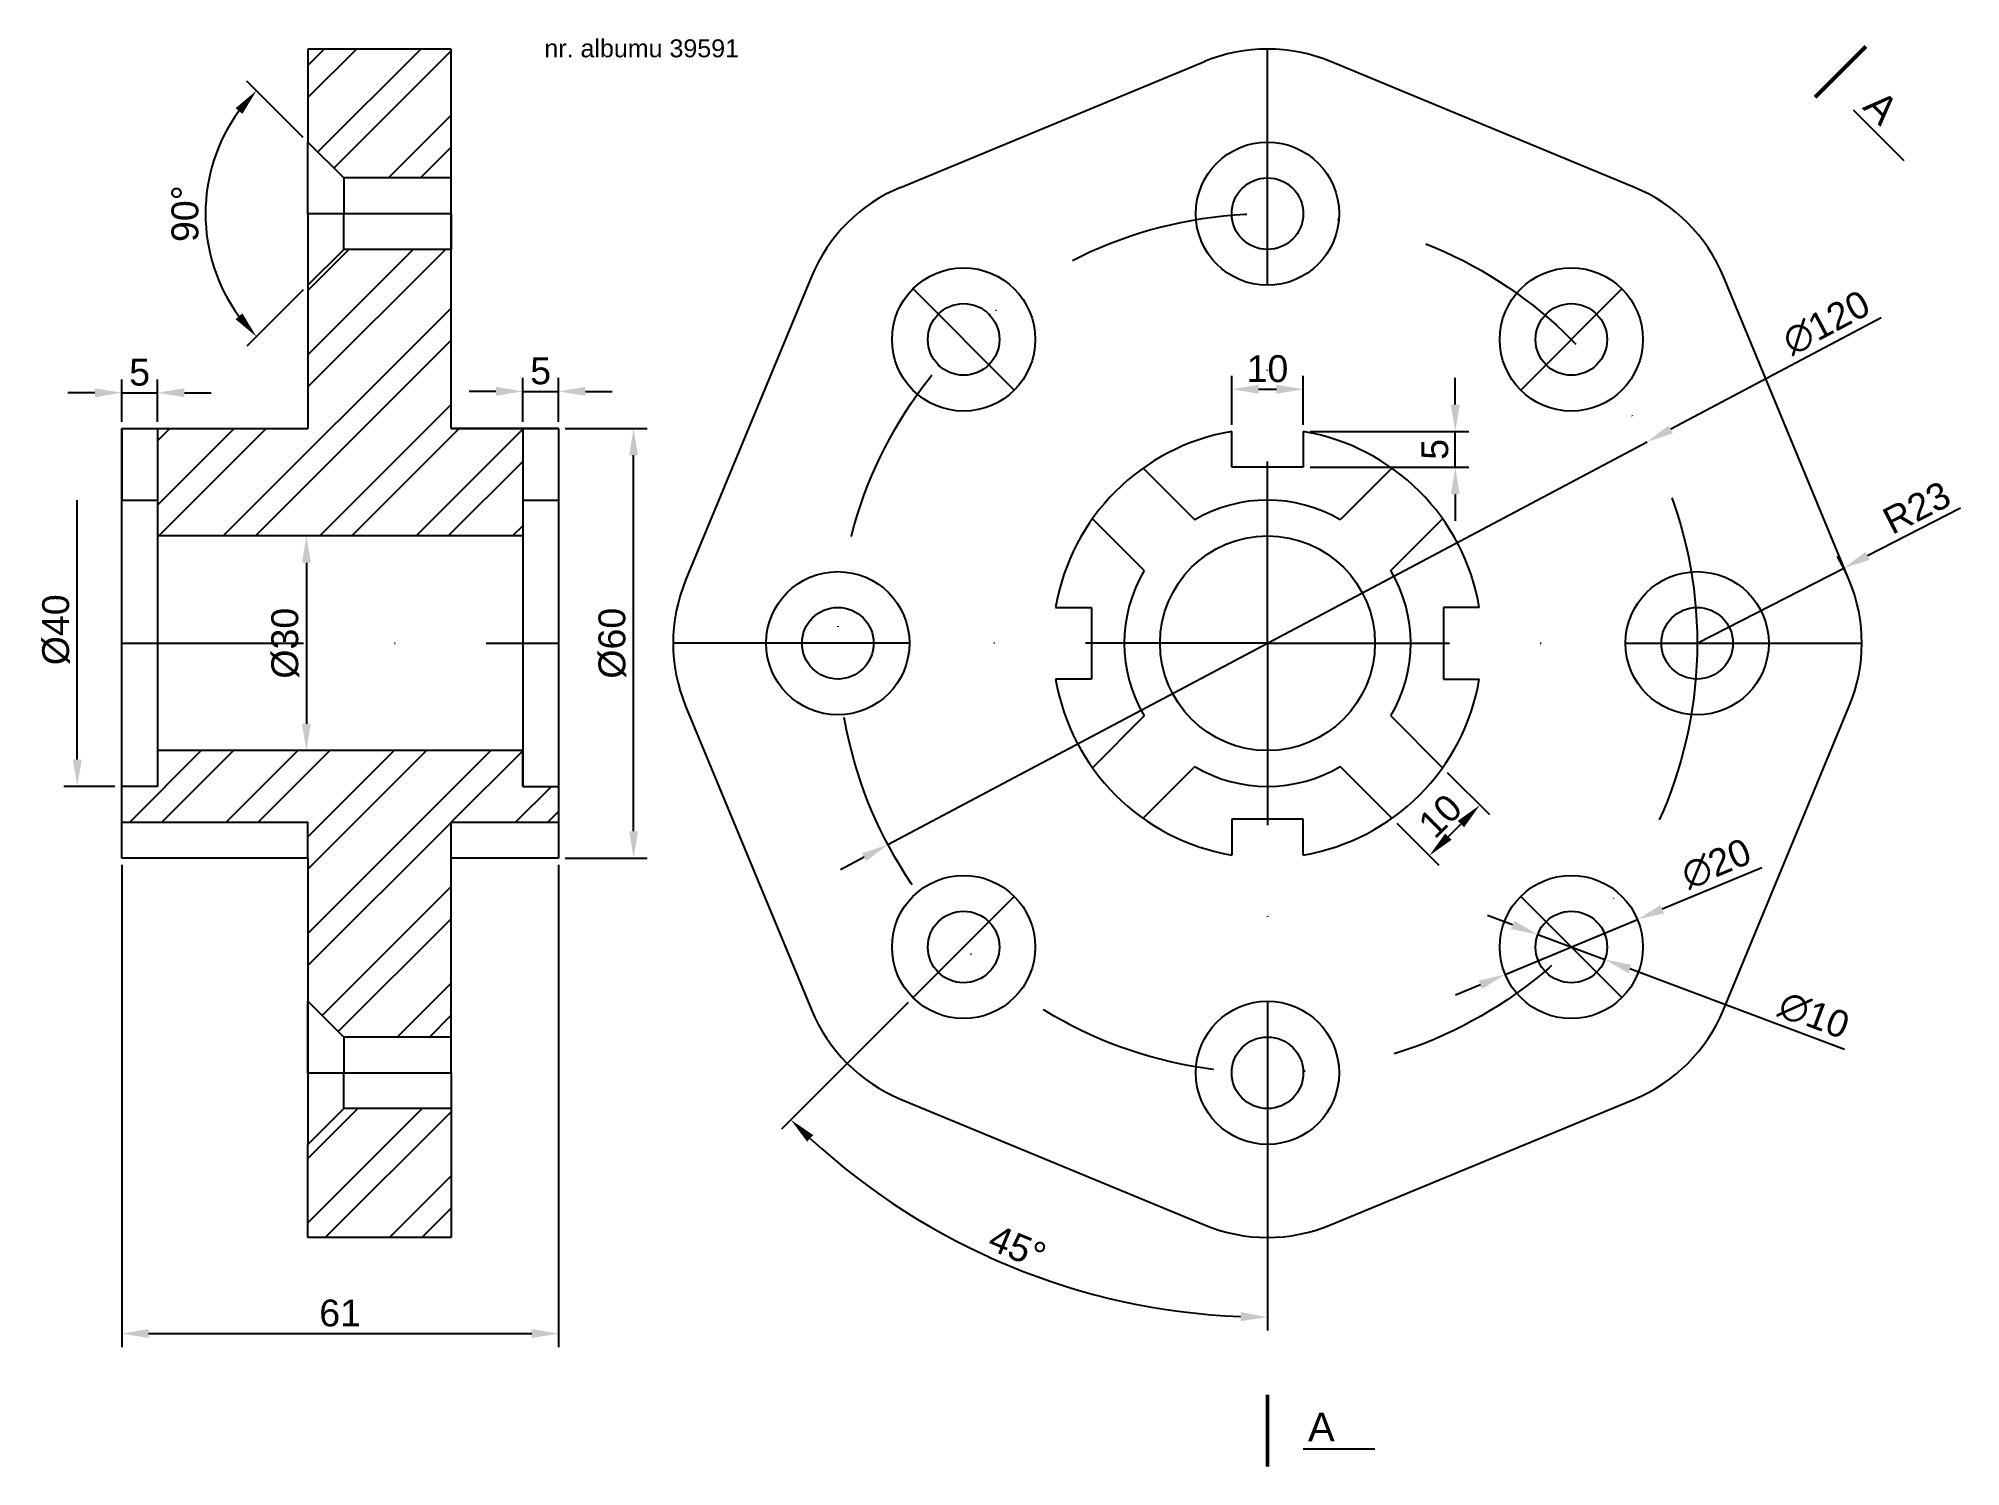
# Model space of a CAD drawing. Header units: millimetres. Extents: x 8 to 277, y 5 to 204.
import ezdxf

# ---------------------------------------------------------------- set-up
doc = ezdxf.new("R2010")
doc.units = ezdxf.units.MM
doc.linetypes.add('KRESKAKROPKAX2', pattern=[50.8, 25.4, -12.7, 0, -12.7])
doc.layers.add('symetria', color=90, linetype='KRESKAKROPKAX2')
doc.layers.add('wymiar', color=10, linetype='Continuous')
doc.styles.get("Standard").update_dxf_attribs({"font": 'arial.ttf'})
doc.dimstyles.new('ISO-25', dxfattribs={"dimscale": 1.5, "dimtxt": 2.5, "dimasz": 2.5, "dimexe": 1.25, "dimexo": 0.625, "dimtad": 1, "dimtxsty": 'Standard', "dimcen": 2.5, "dimadec": 0, "dimazin": 0, "dimtfac": 1, "dimtmove": 0, "dimatfit": 3, "dimfxl": 1, "dimarcsym": 0})
pattern_1 = [(45, (-6e-14, 20), (-6.7352, 6.7352), []), (45, (4.49, 20), (-6.7352, 6.7352), [])]

# ---------------------------------------------------------------- blocks, each defined once
blk = doc.blocks.new('*D2')
at = {"layer": 'Defpoints', "color": 0, "transparency": 16777216}
for p in [(25, 154.99), (20, 150), (25, 150)]:
    blk.add_point(p, dxfattribs=at)
at = {"layer": 'wymiar', "color": 0, "lineweight": -2, "transparency": 16777216}
for p, q in [((20, 150.94), (20, 156.86)), ((25, 150.94), (25, 156.86)), ((16.25, 154.99), (12.5, 154.99)), ((20, 154.99), (25, 154.99)), ((28.75, 154.99), (32.5, 154.99))]:
    blk.add_line(p, q, dxfattribs=at)
at = {"layer": 'wymiar', "color": 0, "transparency": 16777216}
for points in [[(16.25, 155.61), (16.25, 154.36), (20, 154.99)], [(28.75, 155.61), (28.75, 154.36), (25, 154.99)]]:
    blk.add_solid(points, dxfattribs=at)
at = {"layer": 'wymiar', "color": 0, "transparency": 16777216, "insert": (22.5, 157.83), "char_height": 3.75, "attachment_point": 5}
blk.add_mtext('5', dxfattribs=at)
blk = doc.blocks.new('*D3')
at = {"layer": 'Defpoints', "color": 0, "transparency": 16777216}
for p in [(81, 155.18), (76, 150), (81, 150)]:
    blk.add_point(p, dxfattribs=at)
at = {"layer": 'wymiar', "color": 0, "lineweight": -2, "transparency": 16777216}
for p, q in [((76, 150.94), (76, 157.06)), ((81, 150.94), (81, 157.06)), ((72.25, 155.18), (68.5, 155.18)), ((76, 155.18), (81, 155.18)), ((84.75, 155.18), (88.5, 155.18))]:
    blk.add_line(p, q, dxfattribs=at)
at = {"layer": 'wymiar', "color": 0, "transparency": 16777216}
for points in [[(72.25, 155.81), (72.25, 154.56), (76, 155.18)], [(84.75, 155.81), (84.75, 154.56), (81, 155.18)]]:
    blk.add_solid(points, dxfattribs=at)
at = {"layer": 'wymiar', "color": 0, "transparency": 16777216, "insert": (78.5, 158.02), "char_height": 3.75, "attachment_point": 5}
blk.add_mtext('5', dxfattribs=at)
blk = doc.blocks.new('*D4')
at = {"layer": 'Defpoints', "color": 0, "transparency": 16777216}
for p in [(81, 150), (91.48, 150), (81, 90)]:
    blk.add_point(p, dxfattribs=at)
at = {"layer": 'wymiar', "color": 0, "lineweight": -2, "transparency": 16777216}
for p, q in [((81.94, 150), (93.36, 150)), ((91.48, 93.75), (91.48, 146.25)), ((81.94, 90), (93.36, 90))]:
    blk.add_line(p, q, dxfattribs=at)
at = {"layer": 'wymiar', "color": 0, "transparency": 16777216}
for points in [[(90.86, 146.25), (92.11, 146.25), (91.48, 150)], [(90.86, 93.75), (92.11, 93.75), (91.48, 90)]]:
    blk.add_solid(points, dxfattribs=at)
at = {"layer": 'wymiar', "color": 0, "transparency": 16777216, "insert": (88.52, 120), "char_height": 3.75, "attachment_point": 5, "rotation": 90}
blk.add_mtext('%%c60', dxfattribs=at)
blk = doc.blocks.new('*D5')
at = {"layer": 'Defpoints', "color": 0, "transparency": 16777216}
for p in [(50.5, 135), (45.79, 105), (50.5, 105)]:
    blk.add_point(p, dxfattribs=at)
at = {"layer": 'wymiar', "color": 0, "lineweight": -2, "transparency": 16777216}
for p, q in [((49.56, 135), (43.92, 135)), ((45.79, 131.25), (45.79, 108.75)), ((49.56, 105), (43.92, 105))]:
    blk.add_line(p, q, dxfattribs=at)
at = {"layer": 'wymiar', "color": 0, "transparency": 16777216}
for points in [[(45.17, 131.25), (46.42, 131.25), (45.79, 135)], [(45.17, 108.75), (46.42, 108.75), (45.79, 105)]]:
    blk.add_solid(points, dxfattribs=at)
at = {"layer": 'wymiar', "color": 0, "transparency": 16777216, "insert": (42.84, 120), "char_height": 3.75, "attachment_point": 5, "rotation": 90}
blk.add_mtext('%%c30', dxfattribs=at)
blk = doc.blocks.new('*D6')
at = {"layer": 'Defpoints', "color": 0, "transparency": 16777216}
for p in [(13.79, 140), (20, 140), (20, 100)]:
    blk.add_point(p, dxfattribs=at)
at = {"layer": 'wymiar', "color": 0, "lineweight": -2, "transparency": 16777216}
for p, q in [((13.79, 103.75), (13.79, 140)), ((19.06, 100), (11.92, 100))]:
    blk.add_line(p, q, dxfattribs=at)
at = {"layer": 'wymiar', "color": 0, "transparency": 16777216}
blk.add_solid([(13.17, 103.75), (14.42, 103.75), (13.79, 100)], dxfattribs=at)
at = {"layer": 'wymiar', "color": 0, "transparency": 16777216, "insert": (10.84, 121.88), "char_height": 3.75, "attachment_point": 5, "rotation": 90}
blk.add_mtext('%%c40', dxfattribs=at)
blk = doc.blocks.new('_None')
blk = doc.blocks.new('*D9')
at = {"layer": 'Defpoints', "color": 0, "transparency": 16777216}
for p in [(20, 90), (81, 90), (81, 23.58)]:
    blk.add_point(p, dxfattribs=at)
at = {"layer": 'wymiar', "color": 0, "lineweight": -2, "transparency": 16777216}
for p, q in [((20, 89.06), (20, 21.7)), ((81, 89.06), (81, 21.7)), ((23.75, 23.58), (77.25, 23.58))]:
    blk.add_line(p, q, dxfattribs=at)
at = {"layer": 'wymiar', "color": 0, "transparency": 16777216}
for points in [[(23.75, 24.2), (23.75, 22.95), (20, 23.58)], [(77.25, 24.2), (77.25, 22.95), (81, 23.58)]]:
    blk.add_solid(points, dxfattribs=at)
at = {"layer": 'wymiar', "color": 0, "transparency": 16777216, "insert": (50.5, 26.43), "char_height": 3.75, "attachment_point": 5}
blk.add_mtext('61', dxfattribs=at)
blk = doc.blocks.new('*D10')
at = {"layer": 'Defpoints', "color": 0, "transparency": 16777216}
for p in [(46, 190), (32.53, 186.29), (51, 185), (51, 175), (46, 170)]:
    blk.add_point(p, dxfattribs=at)
at = {"layer": 'wymiar', "color": 0, "lineweight": -2, "transparency": 16777216}
for p, q in [((45.34, 190.66), (37.49, 198.51)), ((45.34, 169.34), (37.49, 161.49))]:
    blk.add_line(p, q, dxfattribs=at)
blk.add_arc((56, 180), 24.3, 143.8504, 216.1496, dxfattribs=at)
at = {"layer": 'wymiar', "color": 0, "transparency": 16777216}
for points in [[(35.9, 194.74), (36.85, 193.93), (38.82, 197.18)], [(36.85, 166.07), (35.9, 165.26), (38.82, 162.82)]]:
    blk.add_solid(points, dxfattribs=at)
at = {"layer": 'wymiar', "color": 0, "transparency": 16777216, "insert": (28.85, 180), "char_height": 3.75, "attachment_point": 5, "rotation": 90}
blk.add_mtext('90°', dxfattribs=at)
blk = doc.blocks.new('*U13')
for radius in [10, 5]:
    blk.add_circle((0, 0), radius)
blk = doc.blocks.new('*U14')
at = {"color": 0, "linetype": 'ByBlock', "lineweight": -2, "transparency": 16777216}
for p, rotation in [((180, 180), 180), ((137.57, 162.43), 225), ((222.43, 162.43), 135), ((120, 120), 270), ((240, 120), 90), ((137.57, 77.57), 315), ((222.43, 77.57), 44.99999999999994)]:
    blk.add_blockref('*U13', p, dxfattribs=dict(at, rotation=rotation))
blk.add_blockref('*U13', (180, 60), dxfattribs=at)
blk = doc.blocks.new('*D15')
at = {"layer": 'Defpoints', "color": 0, "transparency": 16777216}
for p in [(204.45, 102.62), (209.67, 97.4), (197.38, 95.55)]:
    blk.add_point(p, dxfattribs=at)
at = {"layer": 'wymiar', "color": 0, "lineweight": -2, "transparency": 16777216}
for p, q in [((205.11, 101.96), (211, 96.07)), ((198.04, 94.89), (203.93, 89)), ((205.25, 92.98), (207.02, 94.75))]:
    blk.add_line(p, q, dxfattribs=at)
at = {"layer": 'wymiar', "color": 0, "transparency": 16777216}
for points in [[(206.58, 95.19), (207.46, 94.3), (209.67, 97.4)], [(204.81, 93.42), (205.7, 92.54), (202.6, 90.33)]]:
    blk.add_solid(points, dxfattribs=at)
at = {"layer": 'wymiar', "color": 0, "transparency": 16777216, "insert": (204.12, 95.88), "char_height": 3.75, "attachment_point": 5, "rotation": 45}
blk.add_mtext('10', dxfattribs=at)
blk = doc.blocks.new('*D17')
at = {"layer": 'Defpoints', "color": 0, "transparency": 16777216}
for p in [(185, 155.47), (175, 149.58), (185, 149.58)]:
    blk.add_point(p, dxfattribs=at)
at = {"layer": 'wymiar', "color": 0, "lineweight": -2, "transparency": 16777216}
for p, q in [((175, 150.52), (175, 157.35)), ((185, 150.52), (185, 157.35)), ((178.75, 155.47), (181.25, 155.47))]:
    blk.add_line(p, q, dxfattribs=at)
at = {"layer": 'wymiar', "color": 0, "transparency": 16777216}
for points in [[(178.75, 156.1), (178.75, 154.85), (175, 155.47)], [(181.25, 156.1), (181.25, 154.85), (185, 155.47)]]:
    blk.add_solid(points, dxfattribs=at)
at = {"layer": 'wymiar', "color": 0, "transparency": 16777216, "insert": (180, 158.33), "char_height": 3.75, "attachment_point": 5}
blk.add_mtext('10', dxfattribs=at)
blk = doc.blocks.new('*D18')
at = {"layer": 'Defpoints', "color": 0, "transparency": 16777216}
for p in [(185, 149.58), (206.23, 149.58), (185, 144.58)]:
    blk.add_point(p, dxfattribs=at)
at = {"layer": 'wymiar', "color": 0, "lineweight": -2, "transparency": 16777216}
for p, q in [((206.23, 153.33), (206.23, 157.08)), ((185.94, 149.58), (208.1, 149.58)), ((206.23, 144.58), (206.23, 149.58)), ((185.94, 144.58), (208.1, 144.58)), ((206.23, 140.83), (206.23, 137.08))]:
    blk.add_line(p, q, dxfattribs=at)
at = {"layer": 'wymiar', "color": 0, "transparency": 16777216}
for points in [[(205.6, 153.33), (206.85, 153.33), (206.23, 149.58)], [(205.6, 140.83), (206.85, 140.83), (206.23, 144.58)]]:
    blk.add_solid(points, dxfattribs=at)
at = {"layer": 'wymiar', "color": 0, "transparency": 16777216, "insert": (203.38, 147.08), "char_height": 3.75, "attachment_point": 5, "rotation": 90}
blk.add_mtext('5', dxfattribs=at)
blk = doc.blocks.new('*D19')
at = {"layer": 'Defpoints', "color": 0, "transparency": 16777216}
for p in [(231.66, 81.41), (213.19, 73.74)]:
    blk.add_point(p, dxfattribs=at)
at = {"layer": 'wymiar', "color": 0, "lineweight": -2, "transparency": 16777216}
for p, q in [((249.03, 88.63), (235.12, 82.85)), ((213.19, 73.74), (231.66, 81.41)), ((209.73, 72.3), (206.27, 70.86))]:
    blk.add_line(p, q, dxfattribs=at)
at = {"layer": 'wymiar', "color": 0, "transparency": 16777216}
for points in [[(234.88, 83.43), (235.36, 82.27), (231.66, 81.41)], [(209.49, 72.87), (209.97, 71.72), (213.19, 73.74)]]:
    blk.add_solid(points, dxfattribs=at)
at = {"layer": 'wymiar', "color": 0, "transparency": 16777216, "insert": (242.68, 89.19), "char_height": 3.75, "attachment_point": 5, "rotation": 22.5678}
blk.add_mtext('∅20', dxfattribs=at)
blk = doc.blocks.new('*D20')
at = {"layer": 'Defpoints', "color": 0, "transparency": 16777216}
for p in [(217.74, 79.33), (227.11, 75.82)]:
    blk.add_point(p, dxfattribs=at)
at = {"layer": 'wymiar', "color": 0, "lineweight": -2, "transparency": 16777216}
for p, q in [((214.23, 80.65), (210.72, 81.96)), ((217.74, 79.33), (227.11, 75.82)), ((260.57, 63.27), (230.62, 74.5))]:
    blk.add_line(p, q, dxfattribs=at)
at = {"layer": 'wymiar', "color": 0, "transparency": 16777216}
for points in [[(214.45, 81.23), (214.01, 80.06), (217.74, 79.33)], [(230.84, 75.09), (230.4, 73.92), (227.11, 75.82)]]:
    blk.add_solid(points, dxfattribs=at)
at = {"layer": 'wymiar', "color": 0, "transparency": 16777216, "insert": (256.31, 68.03), "char_height": 3.75, "attachment_point": 5, "rotation": 339.4426}
blk.add_mtext('∅10', dxfattribs=at)
blk = doc.blocks.new('*D21')
at = {"layer": 'Defpoints', "color": 0, "transparency": 16777216}
for p in [(233, 148.12), (127, 91.88)]:
    blk.add_point(p, dxfattribs=at)
at = {"layer": 'wymiar', "color": 0, "lineweight": -2, "transparency": 16777216}
for p, q in [((265.71, 165.47), (236.32, 149.88)), ((127, 91.88), (233, 148.12)), ((123.68, 90.12), (120.37, 88.37))]:
    blk.add_line(p, q, dxfattribs=at)
at = {"layer": 'wymiar', "color": 0, "transparency": 16777216}
for points in [[(236.02, 150.43), (236.61, 149.33), (233, 148.12)], [(123.39, 90.67), (123.98, 89.57), (127, 91.88)]]:
    blk.add_solid(points, dxfattribs=at)
at = {"layer": 'wymiar', "color": 0, "transparency": 16777216, "insert": (258.04, 164.75), "char_height": 3.75, "attachment_point": 5, "rotation": 27.9476}
blk.add_mtext('∅120', dxfattribs=at)
blk = doc.blocks.new('*D22')
at = {"layer": 'Defpoints', "color": 0, "transparency": 16777216}
for p in [(180, 120), (144.64, 84.64), (130.5, 70.5), (180, 70), (132.94, 38.48)]:
    blk.add_point(p, dxfattribs=at)
at = {"layer": 'wymiar', "color": 0, "lineweight": -2, "transparency": 16777216}
for p, q in [((129.84, 69.84), (112.12, 52.12)), ((180, 69.06), (180, 24))]:
    blk.add_line(p, q, dxfattribs=at)
blk.add_arc((180, 120), 94.13, 227.2828, 267.7172, dxfattribs=at)
at = {"layer": 'wymiar', "color": 0, "transparency": 16777216}
for points in [[(115.71, 50.39), (116.58, 51.29), (113.44, 53.44)], [(176.26, 26.57), (176.24, 25.32), (180, 25.87)]]:
    blk.add_solid(points, dxfattribs=at)
at = {"layer": 'wymiar', "color": 0, "transparency": 16777216, "insert": (145.07, 35.67), "char_height": 3.75, "attachment_point": 5, "rotation": 337.5}
blk.add_mtext('45°', dxfattribs=at)
blk = doc.blocks.new('*D23')
at = {"layer": 'Defpoints', "color": 0, "transparency": 16777216}
for p in [(260.47, 130.49), (240, 120)]:
    blk.add_point(p, dxfattribs=at)
at = {"layer": 'wymiar', "color": 0, "lineweight": -2, "transparency": 16777216}
for p, q in [((276.78, 138.86), (263.8, 132.21)), ((240, 120), (260.47, 130.49))]:
    blk.add_line(p, q, dxfattribs=at)
blk.add_arc((240, 120), 23, 24.8354, 31.8176, dxfattribs=at)
at = {"layer": 'wymiar', "color": 0, "transparency": 16777216}
blk.add_solid([(263.52, 132.76), (264.09, 131.65), (260.47, 130.49)], dxfattribs=at)
at = {"layer": 'wymiar', "color": 0, "transparency": 16777216, "insert": (270.66, 138.93), "char_height": 3.75, "attachment_point": 5, "rotation": 27.1467}
blk.add_mtext('R23', dxfattribs=at)

msp = doc.modelspace()

# ---------------------------------------------------------------- hatches: boundary and pattern name
at = {"layer": 'wymiar'}
h = msp.add_hatch(dxfattribs=at)
h.set_pattern_fill('ANSI32', color=256)
h.set_pattern_definition(pattern_1)
h.paths.add_polyline_path([(66, 185), (51, 185), (46, 190), (46, 203), (66, 203)])
h = msp.add_hatch(dxfattribs=at)
h.set_pattern_fill('ANSI32', color=256)
h.set_pattern_definition(pattern_1)
h.paths.add_polyline_path([(76, 135), (76, 150), (66, 150), (66, 175), (51, 175), (46, 170), (46, 150), (25, 150), (25, 135)])
h.paths.add_polyline_path([(81, 95), (81, 100), (76, 100), (76, 105), (25, 105), (25, 100), (20, 100), (20, 95), (46, 95), (46, 90), (46, 70), (51, 65), (66, 65), (66, 90), (66, 95)])
h = msp.add_hatch(dxfattribs=at)
h.set_pattern_fill('ANSI32', color=256)
h.set_pattern_definition(pattern_1)
h.paths.add_polyline_path([(66, 37), (66, 55), (51, 55), (46, 50), (46, 37)])

# ---------------------------------------------------------------- linework, layer by layer
for p, q in [((66, 203), (46, 203)), ((46, 203), (46, 190)), ((66, 185), (66, 203)), ((128.772, 183.676), (171.198, 201.249)), ((231.228, 183.676), (188.802, 201.249)), ((261.777, 194.493), (268.848, 187.422)), ((46, 180), (46, 190)), ((46, 190), (51, 185)), ((66, 185), (51, 185)), ((51, 185), (51, 180)), ((66, 180), (66, 185)), ((46, 180), (46, 150)), ((46, 180), (46, 170)), ((51, 175), (51, 180)), ((66, 150), (66, 180)), ((66, 180), (66, 175)), ((175, 179.791), (175, 180)), ((185, 180), (185, 179.791)), ((46, 170), (51, 175)), ((66, 175), (51, 175)), ((116.324, 171.228), (98.751, 128.802)), ((261.249, 128.802), (243.676, 171.228)), ((141.109, 165.962), (141.257, 165.814)), ((218.891, 165.962), (218.743, 165.814)), ((134.186, 158.743), (134.038, 158.891)), ((225.814, 158.743), (225.962, 158.891)), ((20, 90), (20, 150)), ((20, 150), (46, 150)), ((20, 150), (25, 150)), ((20, 150), (20, 140)), ((25, 150), (25, 100)), ((81, 150), (66, 150)), ((66, 150), (81, 150)), ((81, 150), (76, 150)), ((76, 150), (76, 100)), ((81, 150), (81, 90)), ((175, 144.58), (175, 149.58)), ((185, 149.58), (185, 144.58)), ((162.619, 144.452), (169.842, 137.229)), ((185, 144.58), (175, 144.58)), ((197.381, 144.452), (190.158, 137.229)), ((20, 140), (25, 140)), ((76, 140), (81, 140)), ((162.771, 130.158), (155.548, 137.381)), ((197.229, 130.158), (204.452, 137.381)), ((76, 135), (25, 135)), ((120, 125), (120.209, 125)), ((150.42, 125), (155.42, 125)), ((155.42, 125), (155.42, 115)), ((209.58, 125), (204.58, 125)), ((204.58, 125), (204.58, 115)), ((239.791, 125), (240, 125)), ((120.209, 115), (120, 115)), ((155.42, 115), (150.42, 115)), ((204.58, 115), (209.58, 115)), ((240, 115), (239.791, 115)), ((98.751, 111.198), (116.324, 68.772)), ((243.676, 68.772), (261.249, 111.198)), ((162.771, 109.842), (155.548, 102.619)), ((197.229, 109.842), (204.452, 102.619)), ((76, 105), (25, 105)), ((76, 100), (76, 105)), ((162.619, 95.548), (169.842, 102.771)), ((197.381, 95.548), (190.158, 102.771)), ((25, 100), (20, 100)), ((76, 100), (81, 100)), ((20, 90), (20, 95)), ((20, 95), (46, 95)), ((46, 90), (46, 95)), ((66, 90), (66, 95)), ((66, 95), (81, 95)), ((185, 95.42), (175, 95.42)), ((175, 95.42), (175, 90.42)), ((185, 90.42), (185, 95.42)), ((46, 90), (20, 90)), ((46, 90), (46, 60)), ((81, 90), (66, 90)), ((81, 90), (66, 90)), ((66, 60), (66, 90)), ((134.186, 81.257), (134.038, 81.109)), ((225.814, 81.257), (225.962, 81.109)), ((141.109, 74.038), (141.257, 74.186)), ((218.891, 74.038), (218.743, 74.186)), ((46, 60), (46, 70)), ((46, 70), (51, 65)), ((66, 65), (51, 65)), ((51, 65), (51, 60)), ((66, 60), (66, 65)), ((46, 60), (46, 50)), ((51, 55), (51, 60)), ((66, 60), (66, 55)), ((175, 60), (175, 60.209)), ((185, 60.209), (185, 60)), ((46, 50), (51, 55)), ((66, 55), (51, 55)), ((66, 55), (66, 37)), ((128.772, 56.324), (171.198, 38.751)), ((188.802, 38.751), (231.228, 56.324)), ((46, 37), (46, 50)), ((66, 37), (46, 37)), ((185, 7.5), (195, 7.5))]:
    msp.add_line(p, q)
at = {"lineweight": 50}
for p, q in [((263.545, 203.332), (256.474, 196.261)), ((180, 15), (180, 5))]:
    msp.add_line(p, q, dxfattribs=at)
msp.add_circle((180, 120), 15)
for centre, radius, start, end in [((180, 180), 23, 67.5, 112.5), ((137.574, 162.426), 23, 112.5, 157.5), ((222.426, 162.426), 23, 22.5, 67.5), ((180, 120), 30, 99.59407, 170.40593), ((180, 120), 30, 9.59407, 80.40593), ((180, 120), 20, 59.47751, 120.52249), ((180, 120), 20, 149.47751, 210.52249), ((180, 120), 20, 329.47751, 30.52249), ((120, 120), 23, 157.5, 202.5), ((240, 120), 23, 337.5, 22.5), ((180, 120), 30, 189.59407, 260.40593), ((180, 120), 30, 279.59407, 350.40593), ((180, 120), 20, 239.47751, 300.52249), ((137.574, 77.574), 23, 202.5, 247.5), ((222.426, 77.574), 23, 292.5, 337.5), ((180, 60), 23, 247.5, 292.5)]:
    msp.add_arc(centre, radius, start, end)
at = {"layer": 'symetria'}
for p, q in [((180, 190), (180, 203)), ((180, 170), (180, 190)), ((66, 180), (46, 180)), ((144.645, 155.355), (130.503, 169.497)), ((180, 120), (180, 170)), ((215.355, 155.355), (229.497, 169.497)), ((20, 120), (81, 120)), ((110, 120), (97, 120)), ((130, 120), (110, 120)), ((180, 120), (130, 120)), ((180, 120), (230, 120)), ((180, 120), (180, 70)), ((230, 120), (250, 120)), ((250, 120), (263, 120)), ((144.645, 84.645), (130.503, 70.503)), ((215.355, 84.645), (229.497, 70.503)), ((180, 70), (180, 50)), ((46, 60), (66, 60)), ((180, 50), (180, 37))]:
    msp.add_line(p, q, dxfattribs=at)
msp.add_circle((180, 120), 60, dxfattribs=at)

# ---------------------------------------------------------------- block references
msp.add_blockref('*U14', (0, 0))

# ---------------------------------------------------------------- texts
at = {"attachment_point": 1}
for s, width, heights, insert, char_height in [('nr. albumu 39591', 31.4277, [0], (79.024, 204.343), 2.5), ('A', 33.8795, [5.917], (185.657, 12.533), 4)]:
    msp.add_mtext_dynamic_manual_height_columns(s, width=width, gutter_width=12.5, heights=heights, dxfattribs=dict(at, insert=insert, char_height=char_height))
at = {"insert": (265.801, 197.587), "char_height": 4, "attachment_point": 1, "rotation": 315}
msp.add_mtext_dynamic_manual_height_columns('A', width=33.8795, gutter_width=12.5, heights=[5.917], dxfattribs=at)

# ---------------------------------------------------------------- dimensions: what is measured, and where the dimension line sits
at = {"layer": 'wymiar'}
for base, line1, line2, picture, middle in [((32.527, 186.29), ((46, 170), (51, 175)), ((46, 190), (51, 185)), '*D10', (28.847, 180)), ((132.936, 38.483), ((180, 120), (180, 70)), ((144.645, 84.645), (130.503, 70.503)), '*D22', (145.067, 35.665))]:
    dim = msp.add_angular_dim_2l(base=base, line1=line1, line2=line2, dimstyle='ISO-25', dxfattribs=at)
    dim.commit()
    dim.dimension.update_dxf_attribs({"geometry": picture, "text_midpoint": middle})
for p1, p2, picture, middle in [((126.997, 91.88), (233.003, 148.12), '*D21', (259.424, 162.137)), ((217.745, 79.329), (227.108, 75.818), '*D20', (255.269, 65.257))]:
    dim = msp.add_diameter_dim_2p(p1=p1, p2=p2, dimstyle='ISO-25', dxfattribs=at)
    dim.commit()
    dim.dimension.update_dxf_attribs({"geometry": picture, "text_midpoint": middle, "dimtype": 163})
for base, p1, p2, picture, middle in [((25, 154.988), (20, 150), (25, 150), '*D2', (22.5, 157.832)), ((81, 155.18), (76, 150), (81, 150), '*D3', (78.5, 158.025)), ((81, 23.577), (20, 90), (81, 90), '*D9', (50.5, 26.43))]:
    dim = msp.add_linear_dim(base=base, p1=p1, p2=p2, dimstyle='ISO-25', dxfattribs=at)
    dim.commit()
    dim.dimension.update_dxf_attribs({"geometry": picture, "text_midpoint": middle})
for p1, p2, distance, picture, middle in [((175, 149.58), (185, 149.58), 5.894, '*D17', (180, 158.326)), ((185, 144.58), (185, 149.58), -21.227, '*D18', (203.382, 147.08)), ((197.381, 95.548), (204.452, 102.619), -7.383, '*D15', (204.121, 95.879))]:
    dim = msp.add_aligned_dim(p1=p1, p2=p2, distance=distance, dimstyle='ISO-25', dxfattribs=at)
    dim.commit()
    dim.dimension.update_dxf_attribs({"geometry": picture, "text_midpoint": middle})
for base, p1, p2, override, picture, middle in [((91.48, 150), (81, 90), (81, 150), {"dimpost": '%%c<>'}, '*D4', (88.523, 120)), ((13.792, 140), (20, 100), (20, 140), {"dimpost": '%%c<>', "dimblk2": 'None', "dimsah": 1, "dimse2": 1}, '*D6', (10.835, 121.875)), ((45.793, 105), (50.5, 135), (50.5, 105), {"dimpost": '%%c<>'}, '*D5', (42.836, 120))]:
    dim = msp.add_linear_dim(base=base, p1=p1, p2=p2, angle=90, dimstyle='ISO-25', override=override, dxfattribs=at)
    dim.commit()
    dim.dimension.update_dxf_attribs({"geometry": picture, "text_midpoint": middle})
dim = msp.add_radius_dim(center=(240, 120), mpoint=(260.466, 130.494), dimstyle='ISO-25', dxfattribs=at)
dim.commit()
dim.dimension.update_dxf_attribs({"geometry": '*D23', "text_midpoint": (270.659, 138.927)})
dim = msp.add_diameter_dim_2p(p1=(213.192, 73.736), p2=(231.661, 81.411), dimstyle='ISO-25', dxfattribs=at)
dim.commit()
dim.dimension.update_dxf_attribs({"geometry": '*D19', "text_midpoint": (242.675, 89.191)})

doc.saveas('drawing.dxf')
